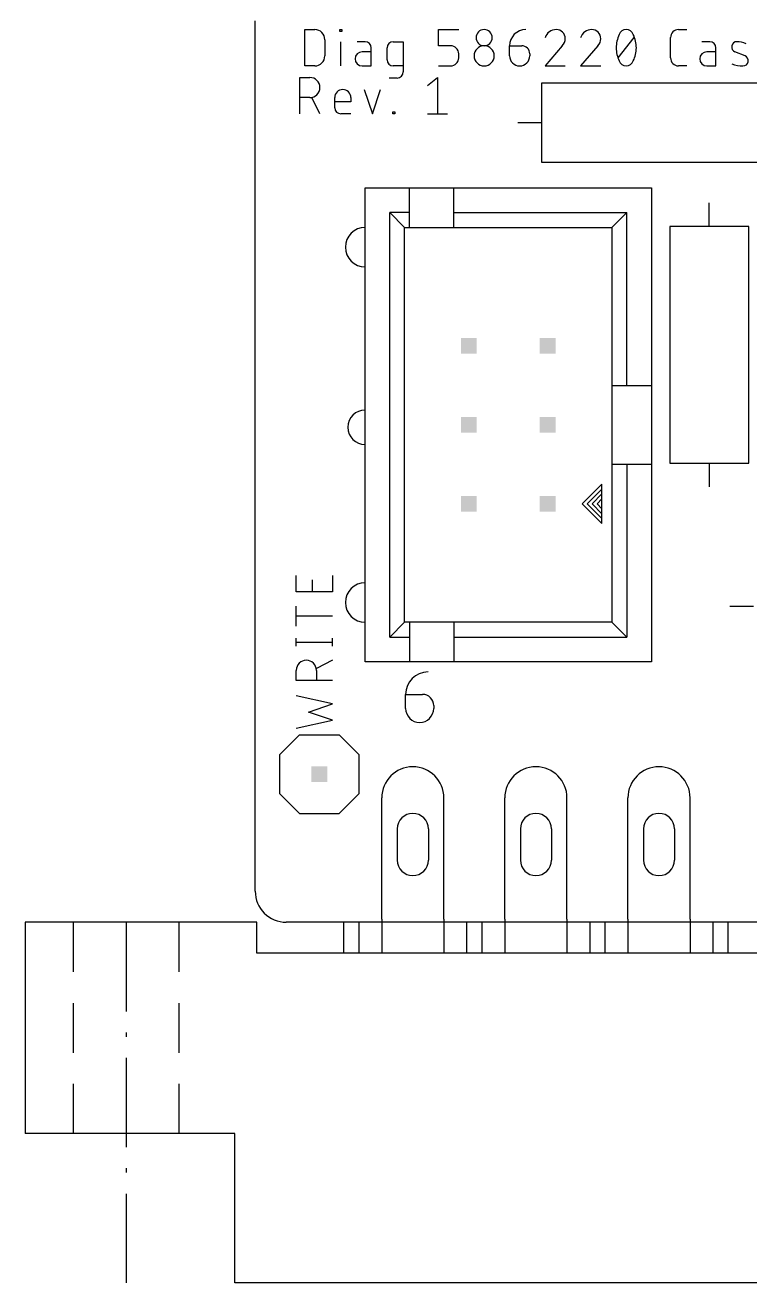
# Model space of a CAD drawing. Extents: x -7.4 to 37.3, y -11.6 to 56.4.
# Drawn here: x -7.4 to 15.91, y -11.6 to 28.86 of the extents above; entities that cross this region are included whole.
import ezdxf

# ---------------------------------------------------------------- set-up
doc = ezdxf.new("R2010")
doc.units = 0
for name, color, linetype in [('20', 30, 'CONTINUOUS'), ('21', 253, 'CONTINUOUS'), ('51', 253, 'CONTINUOUS')]:
    doc.layers.add(name, color=color, linetype=linetype)

# ---------------------------------------------------------------- blocks, each defined once
blk = doc.blocks.new('RECT')
blk.add_solid([(-0.5, -0.5), (0.5, -0.5), (-0.5, 0.5), (0.5, 0.5)])

msp = doc.modelspace()

# ---------------------------------------------------------------- linework, layer by layer
at = {"layer": '20'}
for p, q in [((0, 1), (0, 29)), ((29, 0), (1, 0))]:
    msp.add_line(p, q, dxfattribs=at)
msp.add_arc((1, 1), 1, 180, 270, dxfattribs=at)
at = {"layer": '21'}
for p, q in [((1.5921, 27.5458), (1.5921, 28.7142)), ((1.5921, 28.7142), (1.9166, 28.7142)), ((2.2412, 28.3896), (2.2412, 27.8704)), ((2.7223, 28.6493), (2.7223, 28.7142)), ((2.7223, 28.7142), (2.7873, 28.7142)), ((2.7873, 28.6493), (2.7223, 28.6493)), ((2.7548, 27.5458), (2.7548, 28.3247)), ((2.7873, 28.7142), (2.7873, 28.6493)), ((3.5377, 28.3247), (3.2781, 28.3247)), ((4.4366, 28.3247), (4.7612, 28.3247)), ((4.7612, 28.3247), (4.7612, 27.3511)), ((5.8973, 28.1949), (5.8973, 28.7142)), ((5.8973, 28.7142), (6.5464, 28.7142)), ((11.6772, 27.8054), (12.1965, 28.4546)), ((13.3616, 27.8054), (13.3616, 28.4546)), ((13.6212, 28.7142), (13.8809, 28.7142)), ((14.6248, 28.3247), (14.3651, 28.3247)), ((3.7325, 28.0002), (3.4404, 28.0002)), ((3.7325, 27.5458), (3.7325, 28.13)), ((4.2419, 27.7405), (4.2419, 28.13)), ((6.2868, 28.1949), (5.8973, 28.1949)), ((6.5464, 27.8054), (6.5464, 27.9353)), ((8.1833, 28.1949), (8.5728, 28.1949)), ((8.1833, 27.8704), (8.1833, 28.1949)), ((8.8324, 27.9353), (8.8324, 27.8704)), ((9.8781, 28.1949), (9.3263, 27.5458)), ((11.0211, 28.1949), (10.4693, 27.5458)), ((14.8195, 28.0002), (14.5274, 28.0002)), ((14.8195, 27.5458), (14.8195, 28.13)), ((15.7567, 27.8704), (15.4322, 28.0002)), ((1.9166, 27.5458), (1.5921, 27.5458)), ((3.4404, 27.5458), (3.7325, 27.5458)), ((4.7612, 27.5458), (4.4366, 27.5458)), ((5.8973, 27.5458), (6.2868, 27.5458)), ((9.3263, 27.5458), (9.9754, 27.5458)), ((10.4693, 27.5458), (11.1184, 27.5458)), ((13.8809, 27.5458), (13.6212, 27.5458)), ((14.5274, 27.5458), (14.8195, 27.5458)), ((1.4333, 26.0058), (1.4333, 27.1742)), ((1.4333, 27.1742), (1.7579, 27.1742)), ((4.5664, 27.1563), (4.3068, 27.1563)), ((5.5407, 26.9146), (5.8653, 27.1742)), ((5.8653, 27.1742), (5.8653, 26.0058)), ((3.5101, 26.7847), (3.7698, 26.0058)), ((3.7698, 26.0058), (4.0294, 26.7847)), ((16.8275, 26.9875), (9.2075, 26.9875)), ((9.2075, 26.9875), (9.2075, 24.4475)), ((1.7579, 26.5251), (1.4333, 26.5251)), ((2.0824, 26.0058), (1.8228, 26.5251)), ((2.5576, 26.2005), (2.5576, 26.5251)), ((3.0769, 26.3953), (2.5576, 26.3953)), ((3.0769, 26.5251), (3.0769, 26.3953)), ((3.0769, 26.0058), (2.7524, 26.0058)), ((4.4231, 26.0058), (4.4231, 26.0707)), ((4.4231, 26.0707), (4.488, 26.0707)), ((4.488, 26.0058), (4.4231, 26.0058)), ((4.488, 26.0707), (4.488, 26.0058)), ((5.5407, 26.0058), (6.1898, 26.0058)), ((9.2075, 25.7175), (8.4455, 25.7175)), ((9.2075, 24.4475), (16.8275, 24.4475)), ((3.5362, 8.38), (3.5362, 23.62)), ((3.5362, 23.62), (4.965, 23.62)), ((4.965, 23.62), (6.3937, 23.62)), ((4.965, 22.8263), (4.965, 23.62)), ((6.3937, 23.62), (12.7438, 23.62)), ((6.3937, 22.8263), (6.3937, 23.62)), ((12.7438, 23.62), (12.7438, 17.27)), ((14.605, 22.3838), (14.605, 23.1457)), ((4.33, 9.1737), (4.33, 22.8263)), ((4.965, 22.8263), (4.33, 22.8263)), ((4.8062, 22.35), (4.33, 22.8263)), ((4.965, 22.35), (4.965, 22.8263)), ((6.3937, 22.35), (6.3937, 22.8263)), ((6.3937, 22.8263), (11.95, 22.8263)), ((11.4738, 22.35), (11.95, 22.8263)), ((11.95, 17.27), (11.95, 22.8263)), ((4.8062, 9.65), (4.8062, 22.35)), ((4.8062, 22.35), (4.965, 22.35)), ((4.965, 22.35), (6.3937, 22.35)), ((6.3937, 22.35), (11.4738, 22.35)), ((11.4738, 22.35), (11.4738, 17.27)), ((13.335, 22.3838), (13.335, 14.7637)), ((15.875, 22.3838), (13.335, 22.3838)), ((15.875, 14.7637), (15.875, 22.3838)), ((11.4738, 17.27), (11.4738, 14.73)), ((11.4738, 17.27), (11.95, 17.27)), ((11.95, 17.27), (12.7438, 17.27)), ((12.7438, 17.27), (12.7438, 14.73)), ((11.4738, 14.73), (11.4738, 9.65)), ((11.4738, 14.73), (11.95, 14.73)), ((11.95, 14.73), (12.7438, 14.73)), ((11.95, 14.73), (11.95, 9.1737)), ((12.7438, 14.73), (12.7438, 8.38)), ((13.335, 14.7637), (15.875, 14.7637)), ((14.605, 14.7637), (14.605, 14.0018)), ((11.1562, 14.095), (10.5212, 13.46)), ((11.1562, 13.9362), (10.68, 13.46)), ((11.1562, 13.7775), (10.8387, 13.46)), ((11.1562, 13.9362), (11.1562, 14.095)), ((11.1562, 13.7775), (11.1562, 13.9362)), ((11.1562, 13.6187), (11.1562, 13.7775)), ((10.5212, 13.46), (11.1562, 12.825)), ((10.68, 13.46), (11.1562, 12.9837)), ((10.8387, 13.46), (11.1562, 13.1425)), ((11.1562, 13.6187), (10.9975, 13.46)), ((10.9975, 13.46), (11.1562, 13.3012)), ((11.1562, 13.3012), (11.1562, 13.6187)), ((11.1562, 13.1425), (11.1562, 13.3012)), ((11.1562, 12.9837), (11.1562, 13.1425)), ((11.1562, 12.825), (11.1562, 12.9837)), ((1.3208, 10.63), (1.3208, 11.1493)), ((1.8401, 10.63), (1.8401, 11.0195)), ((2.4892, 11.1493), (2.4892, 10.63)), ((2.4892, 10.63), (1.3208, 10.63)), ((1.3208, 9.5229), (1.3208, 10.172)), ((16.0338, 10.16), (15.2718, 10.16)), ((2.4892, 9.8474), (1.3208, 9.8474)), ((4.33, 9.1737), (4.8062, 9.65)), ((4.965, 9.65), (4.8062, 9.65)), ((6.3937, 9.65), (4.965, 9.65)), ((4.965, 9.65), (4.965, 9.1737)), ((11.4738, 9.65), (6.3937, 9.65)), ((6.3937, 9.65), (6.3937, 9.1737)), ((11.95, 9.1737), (11.4738, 9.65)), ((1.3208, 8.8794), (1.3208, 9.1391)), ((1.3208, 9.0092), (2.4892, 9.0092)), ((2.4892, 8.8794), (2.4892, 9.1391)), ((4.33, 9.1737), (4.965, 9.1737)), ((4.965, 9.1737), (4.965, 8.38)), ((6.3937, 9.1737), (6.3937, 8.38)), ((6.3937, 9.1737), (11.95, 9.1737)), ((1.3208, 7.7776), (1.3208, 8.1022)), ((2.4892, 8.4268), (1.9699, 8.1671)), ((1.9699, 8.1022), (1.9699, 7.7776)), ((4.965, 8.38), (3.5362, 8.38)), ((6.3937, 8.38), (4.965, 8.38)), ((12.7438, 8.38), (6.3937, 8.38)), ((2.4892, 7.7776), (1.3208, 7.7776)), ((4.8387, 7.3293), (5.3806, 7.3293)), ((4.8387, 6.8778), (4.8387, 7.3293)), ((2.4892, 7.021), (1.3208, 7.2806)), ((1.7103, 6.7613), (2.4892, 7.021)), ((5.7418, 6.9681), (5.7418, 6.8778)), ((1.3208, 6.242), (2.4892, 6.5017)), ((2.4892, 6.5017), (1.7103, 6.7613)), ((0.7938, 5.3975), (1.4287, 6.0325)), ((1.4287, 6.0325), (2.6987, 6.0325)), ((2.6987, 6.0325), (3.3338, 5.3975)), ((0.7938, 4.1275), (0.7938, 5.3975)), ((3.3338, 5.3975), (3.3338, 4.1275)), ((0.7938, 4.1275), (1.4287, 3.4925)), ((2.6987, 3.4925), (3.3338, 4.1275)), ((1.4287, 3.4925), (2.6987, 3.4925)), ((-7.4, 0), (-7.4, -6.8)), ((-5.85, 0), (-7.4, 0)), ((-4.15, 0), (-5.85, 0)), ((-5.85, -1.6), (-5.85, 0)), ((-2.45, 0), (-4.15, 0)), ((-4.15, 0), (-4.15, -2.8667)), ((0.05, 0), (-2.45, 0)), ((-2.45, -1.6), (-2.45, 0)), ((0.05, -1), (0.05, 0)), ((3.34, 0), (2.84, 0)), ((2.84, 0), (2.84, -1)), ((3.34, -1), (3.34, 0)), ((4.07, 0.1), (4.07, -1)), ((6.07, 0.1), (6.07, -1)), ((7.3, 0), (6.8, 0)), ((6.8, 0), (6.8, -1)), ((7.3, -1), (7.3, 0)), ((8.03, 0.1), (8.03, -1)), ((10.03, 0.1), (10.03, -1)), ((11.26, 0), (10.76, 0)), ((10.76, 0), (10.76, -1)), ((11.26, -1), (11.26, 0)), ((11.99, 0.1), (11.99, -1)), ((13.99, 0.1), (13.99, -1)), ((15.22, 0), (14.72, 0)), ((14.72, 0), (14.72, -1)), ((15.22, -1), (15.22, 0)), ((29.89, -1), (0.05, -1)), ((-5.85, -4.2), (-5.85, -2.6)), ((-2.45, -4.2), (-2.45, -2.6)), ((-4.15, -3.548), (-4.15, -3.6853)), ((-4.15, -4.3667), (-4.15, -7.2333)), ((-5.85, -6.8), (-5.85, -5.2)), ((-2.45, -6.8), (-2.45, -5.2)), ((-5.85, -6.8), (-7.4, -6.8)), ((-2.45, -6.8), (-5.85, -6.8)), ((-0.65, -6.8), (-2.45, -6.8)), ((-0.65, -11.6), (-0.65, -6.8)), ((-4.15, -7.9147), (-4.15, -8.052)), ((-4.15, -8.7333), (-4.15, -11.6)), ((30.59, -11.6), (-0.65, -11.6))]:
    msp.add_line(p, q, dxfattribs=at)
for centre, radius, start, end in [((1.9166, 28.3896), 0.3246, 0, 90), ((3.5377, 28.13), 0.1947, 0, 90), ((4.4366, 28.13), 0.1947, 90, 180), ((7.3649, 28.4546), 0.2596, 0, 180), ((7.3649, 28.4546), 0.2596, 180, 0), ((8.7026, 28.1949), 0.5193, 90.0003, 180), ((9.6833, 28.3389), 0.3753, 90.0001, 162.0549), ((9.6833, 28.4221), 0.2921, 0, 90), ((9.6617, 28.4221), 0.3138, 313.604, 359.9996), ((10.8263, 28.3389), 0.3753, 90.0001, 162.0549), ((10.8263, 28.4221), 0.2921, 0, 90), ((10.8047, 28.4221), 0.3138, 313.604, 359.9996), ((12.5752, 28.13), 0.9628, 154.0109, 180.0001), ((11.9369, 28.474), 0.2402, 90, 161.0751), ((11.9369, 28.474), 0.2402, 18.9248, 90.0002), ((11.2986, 28.13), 0.9629, 359.9999, 25.9891), ((13.6212, 28.4546), 0.2596, 90.0007, 180), ((14.6248, 28.13), 0.1947, 0, 90), ((15.4947, 28.1564), 0.1683, 89.1818, 248.1989), ((15.4866, 27.5877), 0.7371, 65.7612, 89.1819), ((3.4404, 27.773), 0.2272, 90, 270), ((6.2868, 27.9353), 0.2596, 0, 90), ((7.3649, 27.8704), 0.3246, 0, 180), ((8.5728, 27.9353), 0.2596, 0, 90), ((12.5752, 28.13), 0.9629, 180, 205.9888), ((11.2986, 28.13), 0.9629, 334.0112, 360), ((14.5274, 27.773), 0.2272, 90, 270), ((1.9166, 27.8704), 0.3246, 269.9994, 0), ((4.4366, 27.7405), 0.1947, 180, 270), ((6.2868, 27.8054), 0.2596, 270, 0), ((7.3649, 27.8704), 0.3246, 180, 0), ((8.5079, 27.8704), 0.3246, 180, 0), ((11.9369, 27.786), 0.2402, 198.9254, 269.9998), ((11.9369, 27.786), 0.2402, 270, 341.0747), ((13.6212, 27.8054), 0.2596, 180, 270), ((15.7076, 28.6465), 1.1008, 250.209, 269.1819), ((15.6942, 27.7141), 0.1683, 269.1818, 68.1989), ((1.7579, 26.8496), 0.3246, 270, 90), ((4.5664, 27.3511), 0.1947, 270.0009, 0), ((2.8173, 26.5251), 0.2596, 0, 180), ((2.7524, 26.2005), 0.1947, 180, 270), ((3.5362, 21.715), 0.635, 90, 270), ((3.5362, 15.9207), 0.5556, 90, 270), ((3.5362, 10.285), 0.635, 90, 270), ((1.6454, 8.1022), 0.3246, 0, 180), ((5.5612, 7.3293), 0.7225, 90.0002, 180), ((5.3806, 6.9681), 0.3612, 0, 90), ((5.2903, 6.8778), 0.4516, 180, 0)]:
    msp.add_arc(centre, radius, start, end, dxfattribs=at)
at = {"layer": '51'}
for p, q in [((4.07, 0.1), (4.07, 4)), ((6.07, 0.1), (6.07, 4)), ((8.03, 0.1), (8.03, 4)), ((10.03, 0.1), (10.03, 4)), ((11.99, 0.1), (11.99, 4)), ((13.99, 0.1), (13.99, 4)), ((4.57, 3), (4.57, 2)), ((5.57, 3), (5.57, 2)), ((8.53, 3), (8.53, 2)), ((9.53, 3), (9.53, 2)), ((12.49, 3), (12.49, 2)), ((13.49, 3), (13.49, 2))]:
    msp.add_line(p, q, dxfattribs=at)
for centre, radius, start, end in [((5.07, 4), 1, 0, 180), ((9.03, 4), 1, 0, 180), ((12.99, 4), 1, 0, 180), ((5.07, 3), 0.5, 0, 180), ((9.03, 3), 0.5, 0, 180), ((12.99, 3), 0.5, 0, 180), ((5.07, 2), 0.5, 180, 0), ((9.03, 2), 0.5, 180, 0), ((12.99, 2), 0.5, 180, 0)]:
    msp.add_arc(centre, radius, start, end, dxfattribs=at)

# ---------------------------------------------------------------- block references
at = {"layer": '51', "xscale": 0.508, "yscale": 0.508, "rotation": 90}
for p in [(6.87, 18.54), (9.41, 18.54), (6.87, 16), (9.41, 16), (6.87, 13.46), (9.41, 13.46), (2.0638, 4.7625)]:
    msp.add_blockref('RECT', p, dxfattribs=at)

doc.saveas('drawing.dxf')
